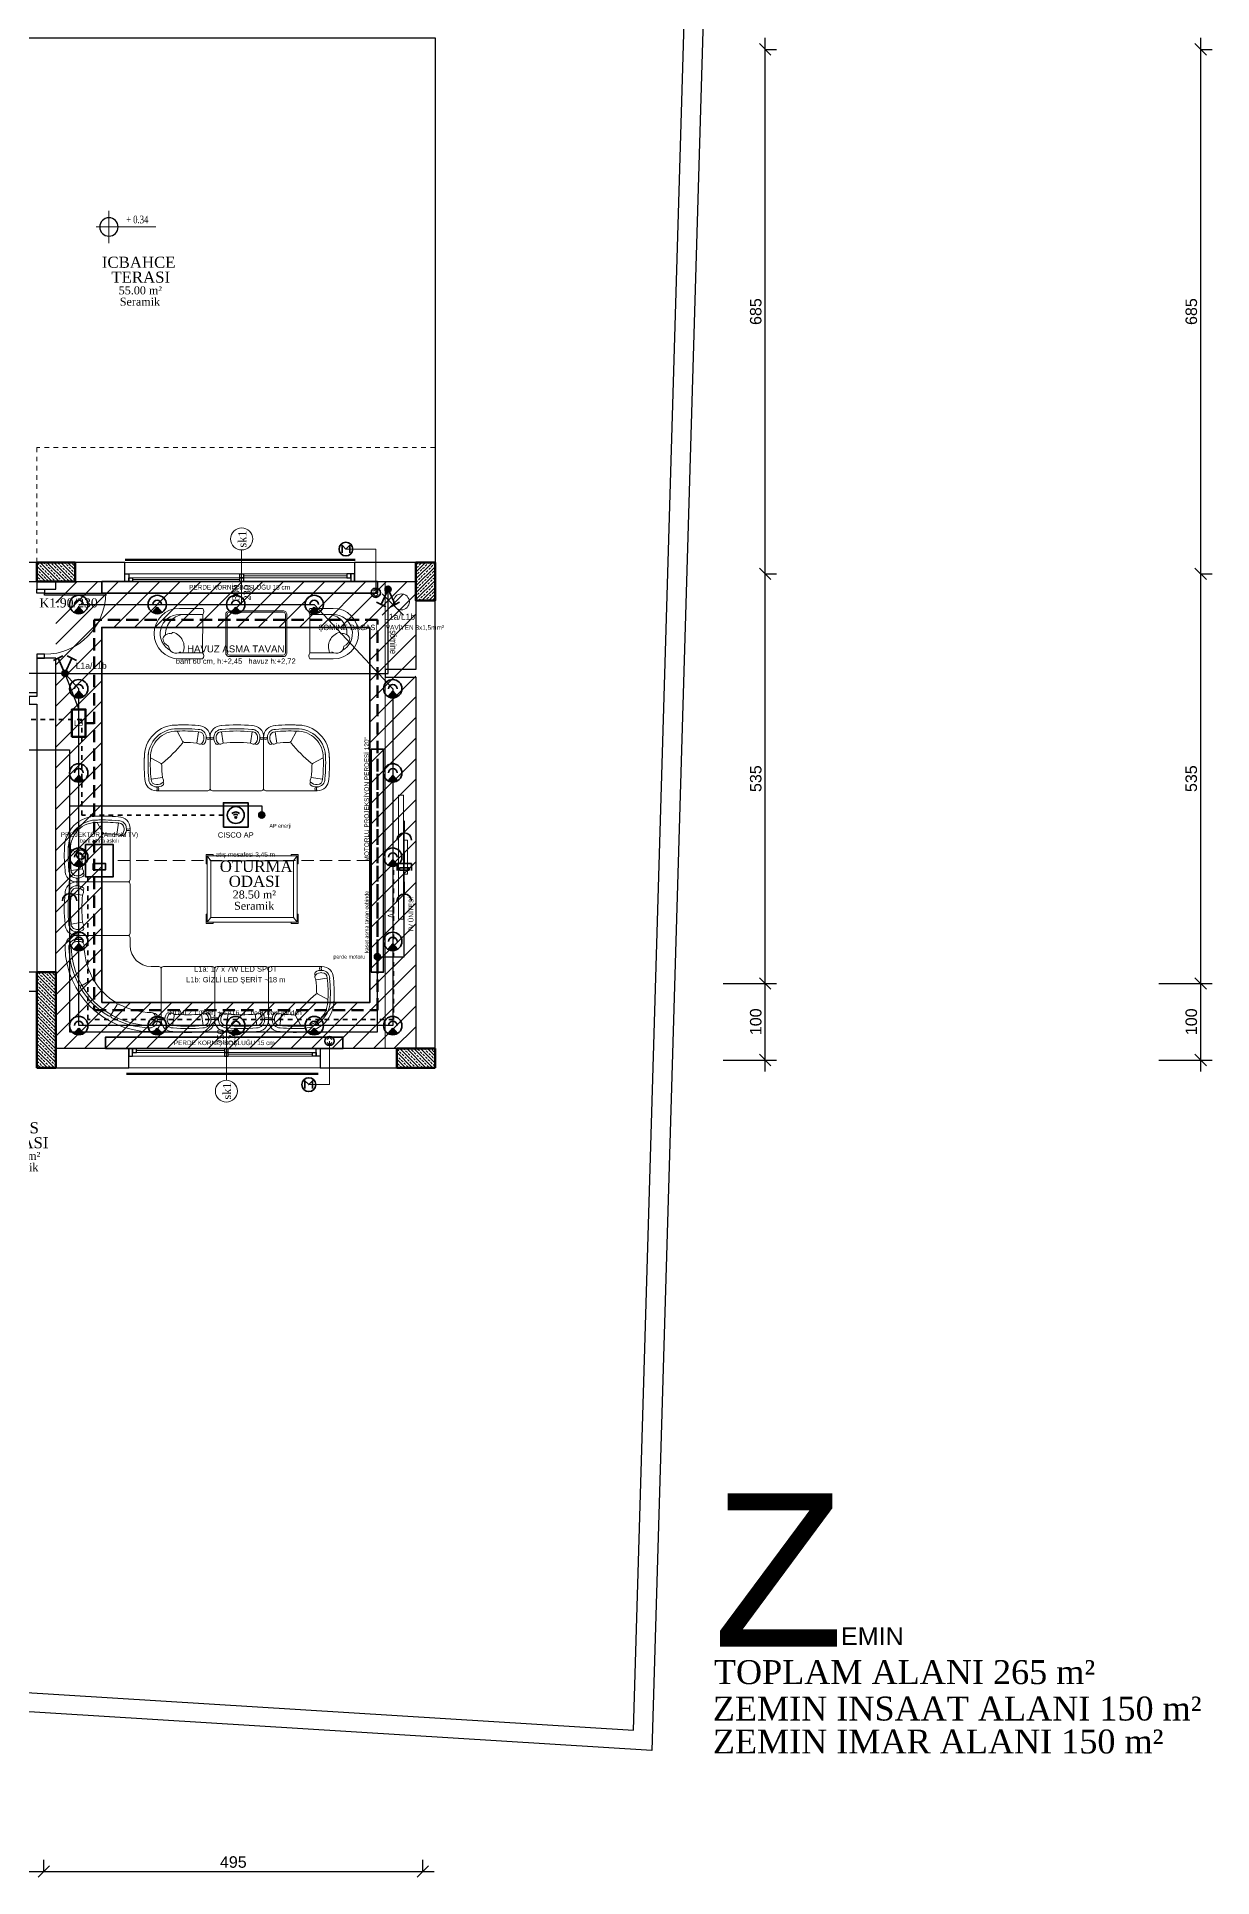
# Model space of a CAD drawing. Header units: centimetres. Extents: x 104975 to 122481, y -80380 to -76628.
# Drawn here: x 118716 to 120251, y -80372 to -77969 of the extents above; entities that cross this region are included whole.
import ezdxf
from ezdxf.enums import TextEntityAlignment as Align

# ---------------------------------------------------------------- set-up
doc = ezdxf.new("R2010")
doc.units = ezdxf.units.CM
for name, pattern in [('KAPI ACILIS', [12, 6, -6]), ('VK_DATA', [12, 6, -6]), ('VK_LED', [24, 16, -8])]:
    doc.linetypes.add(name, pattern=pattern)
for name, color, linetype, lineweight in [('000 DUVAR UPDATED', 30, 'Continuous', 35), ('00_DUVAR', 150, 'Continuous', 30), ('00_tefriş', 253, 'Continuous', 9), ('00_TEXT', 5, 'Continuous', 13), ('02 MERDIVEN IZDUSUM', 50, 'Continuous', 20), ('02 MERDIVEN KORKULUK', 30, 'Continuous', 25), ('02 MERDIVEN PLAN', 90, 'Continuous', 25), ('04 DIS OLCU', 40, 'Continuous', 9), ('04 KA TAG', 171, 'Continuous', 18), ('04 PEN TAG', 71, 'Continuous', 18), ('04 pencere cam', 4, 'Continuous', 18), ('04 PENCERE DENIZLIK', 190, 'Continuous', 18), ('04 pencere kasa', 3, 'Continuous', 25), ('04 pencere plan', 2, 'Continuous', 18), ('7-Yazı-Ölçü(0.18)', 7, 'Continuous', 18), ('COLUMN4', 3, 'Continuous', 50), ('OL', 30, 'Continuous', 15), ('tarama', 2, 'Continuous', 18), ('VK_ANAHTAR', 1, 'Continuous', 35), ('VK_ASMA_TAVAN', 6, 'Continuous', 35), ('VK_ASMA_TAVAN_TARAMA', 8, 'Continuous', 13), ('VK_AYDINLATMA_HATTI', 1, 'Continuous', 25), ('VK_DATA', 140, 'Continuous', 35), ('VK_KORNIS', 30, 'Continuous', 35), ('VK_LED', 5, 'Continuous', 50), ('VK_PANJUR', 40, 'Continuous', 35), ('VK_PANJUR_HATTI', 40, 'Continuous', 18), ('VK_PRIZ', 3, 'Continuous', 35), ('VK_PRIZ_HATTI', 3, 'Continuous', 25), ('VK_PROJEKSIYON', 4, 'Continuous', 35), ('VK_SPOT', 1, 'Continuous', 35), ('VK_YAZI', 7, 'Continuous', 18), ('YAZI', 7, 'Continuous', 20)]:
    doc.layers.add(name, color=color, linetype=linetype, lineweight=lineweight)
doc.layers.add('grid_yazi', color=7, linetype='Continuous')
doc.layers.add('PL', color=1, linetype='Continuous')
doc.styles.add('Arial_1', font='arial.ttf', dxfattribs={"height": 15})
doc.styles.add('doga', font='arial.ttf', dxfattribs={"height": 20})
doc.styles.add('grid_yazi', font='arial.ttf', dxfattribs={"width": 0.7})
doc.styles.get("Standard").update_dxf_attribs({"font": 'times.ttf'})
doc.styles.add('VK', font='arial.ttf')
doc.dimstyles.new('Ic Olcu 1-100', dxfattribs={"dimscale": 30.48, "dimtxt": 15, "dimasz": 0.492126, "dimexe": 0.492126, "dimexo": 0.0625, "dimgap": 0.15, "dimtad": 1, "dimdsep": 46, "dimtxsty": 'Arial_1', "dimblk1": 'OBLIQUE', "dimblk2": 'OBLIQUE', "dimsah": 1, "dimcen": 0.09, "dimdle": 0.492126, "dimazin": 3, "dimtfac": 1, "dimtix": 1, "dimtmove": 0, "dimatfit": 3, "dimfxlon": 1, "dimtvp": 1, "dimtolj": 1, "dimarcsym": 2})

# ---------------------------------------------------------------- blocks, each defined once
blk = doc.blocks.new('oda ismi-flat-1-flat-2-flat-1')
at = {"layer": 'YAZI'}
for tag, height, p in [('ODAISMI', 25.9, (32.8, 3.2)), ('METREKARE', 18.7, (32.6, -58.7)), ('ODAISMI', 25.9, (32.8, -31.5)), ('MALZEME', 18.7, (34.4, -85.1))]:
    blk.add_attdef(tag, text='', height=height, dxfattribs=at).set_placement(p, align=Align.CENTER)
blk = doc.blocks.new('sdvfsfd')
at = {"layer": '00_tefriş'}
for p, q in [((60669, -20830.4), (60659.9, -20830.4)), ((60659.9, -20830.4), (60659.9, -20842.5)), ((60661.2, -20832.1), (60666, -20838.4)), ((60661.2, -20832.1), (60661.2, -20918.6)), ((60778.6, -20832.1), (60661.2, -20832.1)), ((60666, -20838.4), (60773.8, -20838.4)), ((60666, -20912.3), (60666, -20838.4)), ((60669, -20832.1), (60669, -20830.4)), ((60770.8, -20830.4), (60770.8, -20832.1)), ((60779.9, -20830.4), (60770.8, -20830.4)), ((60773.8, -20838.4), (60778.6, -20832.1)), ((60773.8, -20838.4), (60773.8, -20912.3)), ((60778.6, -20918.6), (60778.6, -20832.1)), ((60779.9, -20842.5), (60779.9, -20830.4)), ((60659.9, -20842.5), (60661.2, -20842.5)), ((60778.6, -20842.5), (60779.9, -20842.5)), ((60659.9, -20908.3), (60659.9, -20920.4)), ((60661.2, -20908.3), (60659.9, -20908.3)), ((60779.9, -20908.3), (60778.6, -20908.3)), ((60779.9, -20920.4), (60779.9, -20908.3)), ((60659.9, -20920.4), (60669, -20920.4)), ((60666, -20912.3), (60661.2, -20918.6)), ((60661.2, -20918.6), (60778.6, -20918.6)), ((60773.8, -20912.3), (60666, -20912.3)), ((60669, -20920.4), (60669, -20918.6)), ((60770.8, -20918.6), (60770.8, -20920.4)), ((60770.8, -20920.4), (60779.9, -20920.4)), ((60778.6, -20918.6), (60773.8, -20912.3))]:
    blk.add_line(p, q, dxfattribs=at)
blk = doc.blocks.new('A$C707258B2')
at = {"color": 0, "linetype": 'Continuous'}
for p, q in [((0.404, 0.342), (1.074, 0.342)), ((0.404, 0.292), (0.454, 0.292)), ((0.404, 0.262), (0.454, 0.262)), ((1.104, 0.312), (1.104, 0.212)), ((0.6, -0.238), (0.47, -0.313)), ((1.479, -0.063), (1.379, -0.063)), ((1.509, -0.763), (1.509, -0.093)), ((0.929, -0.567), (0.854, -0.697)), ((1.429, -0.763), (1.429, -0.713)), ((1.459, -0.763), (1.459, -0.712))]:
    blk.add_line(p, q, dxfattribs=at)
for centre, radius, start, end in [((0.404, 0.192), 0.15, 90, 181.1754), ((0.404, 0.192), 0.1, 90, 181.1754), ((0.404, 0.192), 0.07, 90, 181.1754), ((0.378, 0.317), 0.0362, 316.3972, 43.6028), ((0.368, 0.317), 0.0662, 337.8298, 22.1702), ((0.455, 0.256), 0.0357, 345.4262, 90.5555), ((0.454, 0.212), 0.05, 360, 90), ((1.074, 0.312), 0.03, 360, 90), ((1.379, 0.212), 1.125, 181.1754, 268.8246), ((1.379, 0.212), 1.075, 181.1754, 208.6357), ((1.379, 0.212), 1.045, 181.1754, 268.8246), ((1.379, 0.212), 0.875, 180, 208.4082), ((1.379, 0.212), 0.275, 180, 270), ((0.587, -0.216), 0.025, 300, 28.4082), ((0.612, -0.259), 0.025, 31.5918, 120), ((1.479, -0.093), 0.03, 360, 90), ((0.457, -0.291), 0.025, 208.6357, 300), ((0.482, -0.334), 0.025, 120, 211.3643), ((1.379, 0.212), 1.075, 211.3643, 238.6357), ((1.379, 0.212), 0.875, 211.5918, 238.4082), ((0.832, -0.685), 0.025, 238.6357, 330), ((0.876, -0.71), 0.025, 150, 241.3643), ((0.907, -0.555), 0.025, 330, 58.4082), ((0.951, -0.58), 0.025, 61.5918, 150), ((1.379, 0.212), 0.875, 241.5918, 270), ((1.379, -0.713), 0.05, 360, 90), ((1.425, -0.709), 0.0336, 354.6301, 109.3883), ((1.379, 0.212), 1.075, 241.3643, 268.8246), ((1.359, -0.763), 0.15, 268.8246, 360), ((1.359, -0.763), 0.1, 268.8246, 360), ((1.359, -0.763), 0.07, 268.8246, 360), ((1.484, -0.799), 0.0662, 67.8298, 112.1702), ((1.484, -0.789), 0.0362, 46.3972, 133.6028)]:
    blk.add_arc(centre, radius, start, end, dxfattribs=at)
blk = doc.blocks.new('part02')
at = {"color": 0, "linetype": 'Continuous'}
for p, q in [((0, -670), (0, 0)), ((30, 30), (700, 30)), ((621, -143), (609, -109)), ((621, -143), (770, -120)), ((640, -326), (778, -399)), ((173, -591), (139, -579)), ((173, -591), (150, -740)), ((356, -610), (429, -748))]:
    blk.add_line(p, q, dxfattribs=at)
for centre, radius, start, end in [((30, 0), 30, 90, 180), ((726, 5), 56.2, 153.6122, 206.6666), ((726, 5), 36.2, 136.3972, 223.6028), ((700, -120), 150, 0, 90), ((630, -63), 25, 123.9103, 207.0392), ((655, -50), 53.2, 207.0392, 218.9983), ((632, -100), 25, 137.9934, 200), ((690, -152), 103, 84.3868, 137.9934), ((689, -151), 132, 85.4378, 123.9887), ((-1148, -320), 1778, 0.3836, 5.7165), ((700, -121), 101, 357.5006, 89.858), ((700, -120), 70, 0, 90), ((-1228, -320), 2008, 357.7349, 5.7032), ((-1148, -320), 1958, 355.8657, 5.7165), ((-1148, -320), 2008, 355.818, 5.7165), ((2220, -2190), 2454, 130.6961, 139.3039), ((439, -409), 419, 268.2181, 1.7819), ((439, -409), 369, 268.2181, 1.7819), ((439, -409), 339, 268.2181, 1.7819), ((632, -344), 20, 62, 130.6961), ((650, -308), 20, 180.3836, 242), ((25, -696), 56.2, 63.3334, 116.3878), ((25, -696), 36.2, 46.3972, 133.6028), ((150, -670), 150, 180, 271.1754), ((182, -660), 133, 146.0897, 185.6132), ((150, -670), 100, 180, 271.1754), ((93, -600), 25, 62.9608, 146.0897), ((182, -660), 103, 132.0066, 185.6132), ((150, -670), 70, 180, 270), ((80, -625), 53.2, 51.0017, 62.9608), ((130, -602), 25, 70, 132.0066), ((350, 1178), 1778, 264.2835, 269.6164), ((338, -620), 20, 28, 89.6164), ((374, -602), 20, 139.3039, 208), ((350, 1258), 2008, 264.2968, 272.2651), ((350, 1178), 2008, 264.2835, 274.182), ((350, 1178), 1958, 264.2835, 274.1343)]:
    blk.add_arc(centre, radius, start, end, dxfattribs=at)
blk = doc.blocks.new('part 01')
at = {"color": 0, "linetype": 'Continuous'}
for p, q in [((-591, 527), (-740, 550)), ((-670, 700), (0, 700)), ((-591, 527), (-579, 561)), ((30, 30), (30, 670)), ((-591, 173), (-740, 150)), ((-670, 0), (0, 0)), ((-591, 173), (-579, 139))]:
    blk.add_line(p, q, dxfattribs=at)
for centre, radius, start, end in [((1178, 350), 2008, 174.2835, 185.7165), ((-670, 550), 150, 90, 181.1754), ((1178, 350), 1958, 174.2835, 185.7165), ((-670, 550), 100, 90, 181.1754), ((1178, 350), 1928, 174.2835, 185.7165), ((-670, 550), 70, 90, 181.1754), ((-660, 518), 133, 56.0897, 95.6132), ((-696, 675), 36.2, 316.3972, 43.6028), ((-660, 518), 103, 42.0066, 95.6132), ((-706, 675), 66.2, 337.8298, 22.1702), ((1178, 350), 1778, 174.2835, 185.7165), ((-600, 607), 25, 332.9608, 56.0897), ((-625, 620), 53.2, 321.0017, 332.9608), ((-602, 570), 25, 340, 42.0066), ((0, 670), 30, 0, 90), ((-670, 150), 150, 178.8246, 270), ((-670, 150), 100, 178.8246, 270), ((-670, 150), 70, 178.8246, 270), ((-660, 182), 133, 264.3868, 303.9103), ((-660, 182), 103, 264.3868, 317.9934), ((-696, 25), 36.2, 316.3972, 43.6028), ((-706, 25), 66.2, 337.8298, 22.1702), ((-600, 93), 25, 303.9103, 27.0392), ((-602, 130), 25, 317.9934, 20), ((-625, 80), 53.2, 27.0392, 38.9983), ((0, 30), 30, 270, 0)]:
    blk.add_arc(centre, radius, start, end, dxfattribs=at)
blk = doc.blocks.new('A$C1352')
at = {"color": 0}
for points in [[(0.003, 0.053), (0.003, 0.553, -0.414214), (0.053, 0.603), (0.753, 0.603, -0.414214), (0.803, 0.553), (0.803, 0.053, -0.414214), (0.753, 0.003), (0.053, 0.003, -0.414214)], [(0.023, 0.053), (0.023, 0.553, -0.414214), (0.053, 0.583), (0.753, 0.583, -0.414214), (0.783, 0.553), (0.783, 0.053, -0.414214), (0.753, 0.023), (0.053, 0.023, -0.414214)]]:
    blk.add_lwpolyline(points, format="xyb", close=True, dxfattribs=at)
blk = doc.blocks.new('GVSEDSFDV')
at = {"layer": '00_tefriş'}
for p, q in [((77879.4, -79205.2), (77909.9, -79205.3)), ((78080.5, -79205.2), (78050, -79205.3))]:
    blk.add_line(p, q, dxfattribs=at)
for points in [[(77909.9, -79205.3, -0.369229), (77909.9, -79213.3), (77879.4, -79213.2, -1), (77879.5, -79147.2), (77910, -79147.3, -0.369229), (77910, -79155.3)], [(78050, -79205.3, 0.369229), (78050, -79213.3), (78080.5, -79213.2, 1), (78080.4, -79147.2), (78049.9, -79147.3, 0.369229), (78049.9, -79155.3)]]:
    blk.add_lwpolyline(points, format="xyb", close=True, dxfattribs=at)
for points in [[(77867.9, -79202.4, -0.785087), (77879.5, -79155.2), (77910, -79155.3)], [(78092, -79202.4, 0.785087), (78080.4, -79155.2), (78049.9, -79155.3)]]:
    blk.add_lwpolyline(points, format="xyb", dxfattribs=at)
for centre, radius, start, end in [((77886.5, -79180.3), 25, 89.9461, 183.658), ((78073.4, -79180.3), 25, 356.342, 90.0539), ((77867.4, -79190.3), 10.3, 76.6403, 159.4695), ((77869.1, -79185.7), 11.3, 184.9999, 251.3534), ((77875.5, -79195.9), 10, 182.9922, 304.1401), ((77870.9, -79179.8), 1.2, 60.6238, 203.7423), ((77866.3, -79197.4), 19.4, 337.0143, 74.2857), ((78093.6, -79197.4), 19.4, 105.7143, 202.9857), ((78084.4, -79195.9), 10, 235.8599, 357.0078), ((78089, -79179.8), 1.2, 336.2577, 119.3762), ((78092.5, -79190.3), 10.3, 20.5305, 103.3597), ((78090.8, -79185.7), 11.3, 288.6466, 355.0001), ((77879.4, -79180.2), 25, 268.8536, 269.9461), ((78080.5, -79180.2), 25, 270.0539, 271.1464)]:
    blk.add_arc(centre, radius, start, end, dxfattribs=at)
at = {"layer": '00_tefriş', "xscale": 100, "yscale": 100, "zscale": 100}
blk.add_blockref('A$C1352', (77939.7, -79210.6), dxfattribs=at)
blk = doc.blocks.new('_Oblique')
at = {"color": 0, "linetype": 'ByBlock', "lineweight": -2}
blk.add_line((-0.5, -0.5), (0.5, 0.5), dxfattribs=at)
blk = doc.blocks.new('*D28')
at = {"layer": '04 DIS OLCU', "color": 0, "lineweight": -2}
for p, q in [((118440.3, -80364.7), (118440.3, -80349.7)), ((118725.3, -80364.7), (118725.3, -80349.7)), ((118425.3, -80364.7), (118740.3, -80364.7))]:
    blk.add_line(p, q, dxfattribs=at)
at = {"layer": 'Defpoints', "color": 0}
for p in [(118440.3, -80364.7), (118725.3, -80364.7), (118725.3, -80364.7)]:
    blk.add_point(p, dxfattribs=at)
at = {"layer": '04 DIS OLCU', "color": 0, "lineweight": -2, "xscale": 14.9999992057106, "yscale": 14.9999992057106, "zscale": 14.9999992057106, "rotation": 180}
blk.add_blockref('_Oblique', (118440.3, -80364.7), dxfattribs=at)
at = {"layer": '04 DIS OLCU', "color": 0, "lineweight": -2, "xscale": 14.9999992057106, "yscale": 14.9999992057106, "zscale": 14.9999992057106}
blk.add_blockref('_Oblique', (118725.3, -80364.7), dxfattribs=at)
at = {"layer": '04 DIS OLCU', "color": 0, "insert": (118582.8, -80352.5), "char_height": 15, "attachment_point": 5, "style": 'Arial_1'}
blk.add_mtext('\\A1;285', dxfattribs=at)
blk = doc.blocks.new('*D29')
at = {"layer": '04 DIS OLCU', "color": 0, "lineweight": -2}
for p, q in [((118725.3, -80364.7), (118725.3, -80349.7)), ((119220.3, -80364.7), (119220.3, -80349.7)), ((118710.3, -80364.7), (119235.3, -80364.7))]:
    blk.add_line(p, q, dxfattribs=at)
at = {"layer": 'Defpoints', "color": 0}
for p in [(118725.3, -80364.7), (119220.3, -80364.7), (119220.3, -80364.7)]:
    blk.add_point(p, dxfattribs=at)
at = {"layer": '04 DIS OLCU', "color": 0, "lineweight": -2, "xscale": 14.9999992057106, "yscale": 14.9999992057106, "zscale": 14.9999992057106, "rotation": 180}
blk.add_blockref('_Oblique', (118725.3, -80364.7), dxfattribs=at)
at = {"layer": '04 DIS OLCU', "color": 0, "lineweight": -2, "xscale": 14.9999992057106, "yscale": 14.9999992057106, "zscale": 14.9999992057106}
blk.add_blockref('_Oblique', (119220.3, -80364.7), dxfattribs=at)
at = {"layer": '04 DIS OLCU', "color": 0, "insert": (118972.8, -80352.5), "char_height": 15, "attachment_point": 5, "style": 'Arial_1'}
blk.add_mtext('\\A1;495', dxfattribs=at)
blk = doc.blocks.new('*D42')
at = {"layer": '04 DIS OLCU', "color": 0, "lineweight": -2}
for p, q in [((119667.3, -79320), (119667.3, -79190)), ((119612.4, -79205), (119682.3, -79205)), ((119612.4, -79305), (119682.3, -79305))]:
    blk.add_line(p, q, dxfattribs=at)
at = {"layer": 'Defpoints', "color": 0}
for p in [(119610.5, -79205), (119667.3, -79205), (119610.5, -79305)]:
    blk.add_point(p, dxfattribs=at)
at = {"layer": '04 DIS OLCU', "color": 0, "lineweight": -2, "xscale": 14.9999992057106, "yscale": 14.9999992057106, "zscale": 14.9999992057106}
for p, rotation in [((119667.3, -79205), 90), ((119667.3, -79305), 270)]:
    blk.add_blockref('_Oblique', p, dxfattribs=dict(at, rotation=rotation))
at = {"layer": '04 DIS OLCU', "color": 0, "insert": (119655.1, -79255), "char_height": 15, "attachment_point": 5, "rotation": 90, "style": 'Arial_1'}
blk.add_mtext('\\A1;100', dxfattribs=at)
blk = doc.blocks.new('*D43')
at = {"layer": '04 DIS OLCU', "color": 0, "lineweight": -2}
for p, q in [((119667.3, -79220), (119667.3, -78655)), ((119667.3, -78670), (119682.3, -78670)), ((119612.4, -79205), (119682.3, -79205))]:
    blk.add_line(p, q, dxfattribs=at)
at = {"layer": 'Defpoints', "color": 0}
for p in [(119667.3, -78670), (119667.3, -78670), (119610.5, -79205)]:
    blk.add_point(p, dxfattribs=at)
at = {"layer": '04 DIS OLCU', "color": 0, "lineweight": -2, "xscale": 14.9999992057106, "yscale": 14.9999992057106, "zscale": 14.9999992057106}
for p, rotation in [((119667.3, -78670), 90), ((119667.3, -79205), 270)]:
    blk.add_blockref('_Oblique', p, dxfattribs=dict(at, rotation=rotation))
at = {"layer": '04 DIS OLCU', "color": 0, "insert": (119655.1, -78937.5), "char_height": 15, "attachment_point": 5, "rotation": 90, "style": 'Arial_1'}
blk.add_mtext('\\A1;535', dxfattribs=at)
blk = doc.blocks.new('*D44')
at = {"layer": '04 DIS OLCU', "color": 0, "lineweight": -2}
for p, q in [((119667.3, -78685), (119667.3, -77970)), ((119667.3, -77985), (119682.3, -77985)), ((119667.3, -78670), (119682.3, -78670))]:
    blk.add_line(p, q, dxfattribs=at)
at = {"layer": 'Defpoints', "color": 0}
for p in [(119667.3, -77985), (119667.3, -77985), (119667.3, -78670)]:
    blk.add_point(p, dxfattribs=at)
at = {"layer": '04 DIS OLCU', "color": 0, "lineweight": -2, "xscale": 14.9999992057106, "yscale": 14.9999992057106, "zscale": 14.9999992057106}
for p, rotation in [((119667.3, -77985), 90), ((119667.3, -78670), 270)]:
    blk.add_blockref('_Oblique', p, dxfattribs=dict(at, rotation=rotation))
at = {"layer": '04 DIS OLCU', "color": 0, "insert": (119655.1, -78327.5), "char_height": 15, "attachment_point": 5, "rotation": 90, "style": 'Arial_1'}
blk.add_mtext('\\A1;685', dxfattribs=at)
blk = doc.blocks.new('*D45')
at = {"layer": '04 DIS OLCU', "color": 0, "lineweight": -2}
for p, q in [((120236.1, -79320), (120236.1, -79190)), ((120181.2, -79205), (120251.1, -79205)), ((120181.2, -79305), (120251.1, -79305))]:
    blk.add_line(p, q, dxfattribs=at)
at = {"layer": 'Defpoints', "color": 0}
for p in [(120179.3, -79205), (120236.1, -79205), (120179.3, -79305)]:
    blk.add_point(p, dxfattribs=at)
at = {"layer": '04 DIS OLCU', "color": 0, "lineweight": -2, "xscale": 14.9999992057106, "yscale": 14.9999992057106, "zscale": 14.9999992057106}
for p, rotation in [((120236.1, -79205), 90), ((120236.1, -79305), 270)]:
    blk.add_blockref('_Oblique', p, dxfattribs=dict(at, rotation=rotation))
at = {"layer": '04 DIS OLCU', "color": 0, "insert": (120223.9, -79255), "char_height": 15, "attachment_point": 5, "rotation": 90, "style": 'Arial_1'}
blk.add_mtext('\\A1;100', dxfattribs=at)
blk = doc.blocks.new('*D46')
at = {"layer": '04 DIS OLCU', "color": 0, "lineweight": -2}
for p, q in [((120236.1, -79220), (120236.1, -78655)), ((120236.1, -78670), (120251.1, -78670)), ((120181.2, -79205), (120251.1, -79205))]:
    blk.add_line(p, q, dxfattribs=at)
at = {"layer": 'Defpoints', "color": 0}
for p in [(120236.1, -78670), (120236.1, -78670), (120179.3, -79205)]:
    blk.add_point(p, dxfattribs=at)
at = {"layer": '04 DIS OLCU', "color": 0, "lineweight": -2, "xscale": 14.9999992057106, "yscale": 14.9999992057106, "zscale": 14.9999992057106}
for p, rotation in [((120236.1, -78670), 90), ((120236.1, -79205), 270)]:
    blk.add_blockref('_Oblique', p, dxfattribs=dict(at, rotation=rotation))
at = {"layer": '04 DIS OLCU', "color": 0, "insert": (120223.8, -78937.5), "char_height": 15, "attachment_point": 5, "rotation": 90, "style": 'Arial_1'}
blk.add_mtext('\\A1;535', dxfattribs=at)
blk = doc.blocks.new('*D47')
at = {"layer": '04 DIS OLCU', "color": 0, "lineweight": -2}
for p, q in [((120236.1, -78685), (120236.1, -77970)), ((120236.1, -77985), (120251.1, -77985)), ((120236.1, -78670), (120251.1, -78670))]:
    blk.add_line(p, q, dxfattribs=at)
at = {"layer": 'Defpoints', "color": 0}
for p in [(120236.1, -77985), (120236.1, -77985), (120236.1, -78670)]:
    blk.add_point(p, dxfattribs=at)
at = {"layer": '04 DIS OLCU', "color": 0, "lineweight": -2, "xscale": 14.9999992057106, "yscale": 14.9999992057106, "zscale": 14.9999992057106}
for p, rotation in [((120236.1, -77985), 90), ((120236.1, -78670), 270)]:
    blk.add_blockref('_Oblique', p, dxfattribs=dict(at, rotation=rotation))
at = {"layer": '04 DIS OLCU', "color": 0, "insert": (120223.9, -78327.5), "char_height": 15, "attachment_point": 5, "rotation": 90, "style": 'Arial_1'}
blk.add_mtext('\\A1;685', dxfattribs=at)
blk = doc.blocks.new('VK_spot')
at = {"ltscale": 30}
blk.add_hatch(color=256, dxfattribs=at).paths.add_polyline_path([(0, -3.3), (-6.1, -10.3, 0.275294), (6.1, -10.3)])
for q in [(-6.1, -10.3), (6.1, -10.3)]:
    blk.add_line((0, -3.3), q, dxfattribs=at)
blk.add_circle((0, 0), 12, dxfattribs=at)
blk.add_arc((0, 0), 5.6, 0, 180, dxfattribs=at)
blk = doc.blocks.new('VK_ap')
blk.add_lwpolyline([(-16, -16), (16, -16), (16, 16), (-16, 16)], close=True)
for centre, radius in [((0, 0), 11), ((0, -3), 1.2)]:
    blk.add_circle(centre, radius)
for radius in [7, 4]:
    blk.add_arc((0, -3), radius, 45, 135)
blk = doc.blocks.new('VK_device')
blk.add_hatch(color=256).paths.add_polyline_path([(4, 0, 1), (-4, 0, 1)])
blk.add_circle((0, 0), 4)
blk = doc.blocks.new('VK_projector')
for points in [[(-18, -21), (18, -21), (18, 21), (-18, 21)], [(-8, -12), (8, -12), (8, -4), (-8, -4)]]:
    blk.add_lwpolyline(points, close=True)
blk.add_circle((-24, 8), 6)
blk = doc.blocks.new('VK_socket')
blk.add_line((0, -3.15), (0, 12.6))
blk.add_arc((0, -12.6), 9.45, 0, 180)
blk = doc.blocks.new('VK_tv')
for p, q in [((0, -3.1), (0, 12.6)), ((-9.4, -3.1), (9.5, -3.1)), ((-9.4, -3.1), (-9.4, -12.6)), ((-6.3, -8.8), (6.3, -8.8)), ((-6.3, -11.9), (-6.3, -8.8)), ((6.3, -11.9), (-6.3, -11.9)), ((6.3, -8.8), (6.3, -11.9)), ((9.5, -3.1), (9.5, -12.6))]:
    blk.add_line(p, q)
blk = doc.blocks.new('VK_dvav')
h = blk.add_hatch(color=7)
edge = h.paths.add_edge_path()
edge.add_arc((0, 0), 4, 0, 360)
for p, q in [((-9, 20), (-15, 17)), ((-9, 20), (-3, 23)), ((0, 0), (-9, 20)), ((0, 0), (9, 20)), ((9, 20), (3, 23)), ((9, 20), (15, 17))]:
    blk.add_line(p, q)
blk.add_circle((0, 0), 4)
blk = doc.blocks.new('VK_motor')
blk.add_lwpolyline([(-5, -5), (-5, 5), (0, 0), (5, 5), (5, -5)])
blk.add_circle((0, 0), 9)
blk = doc.blocks.new('VK_updown')
for points in [[(-3, 2), (0, 5), (3, 2)], [(-3, -2), (0, -5), (3, -2)]]:
    blk.add_lwpolyline(points)
blk.add_circle((0, 0), 6)

msp = doc.modelspace()

# ---------------------------------------------------------------- hatches: boundary and pattern name
at = {"layer": 'tarama'}
h = msp.add_hatch(dxfattribs=at)
h.set_pattern_fill('ANSI33', color=256, angle=270)
h.set_pattern_definition([(315, (52881.2175, 852.147), (4.49012806, 4.49012806), []), (315, (52881.2175, 847.657), (4.49012806, 4.49012806), [3.175, -1.5875])])
h.paths.add_polyline_path([(118766.217, -78680.015), (118766.217, -78655.015), (118716.217, -78655.015), (118716.217, -78680.015)])
h = msp.add_hatch(dxfattribs=at)
h.set_pattern_fill('ANSI33', color=256, angle=180)
h.set_pattern_definition([(225, (198988.318, -13528.4026), (4.49012806, -4.49012806), []), (225, (198983.828, -13528.4026), (4.49012806, -4.49012806), [3.175, -1.5875])])
h.paths.add_polyline_path([(119211.202, -78655.135), (119236.202, -78655.135), (119236.202, -78705.135), (119211.202, -78705.135)])
h = msp.add_hatch(dxfattribs=at)
h.set_pattern_fill('ANSI33', color=256, angle=270)
h.set_pattern_definition([(315, (53392.114, -102.7074), (4.49012806, 4.49012806), []), (315, (53392.114, -107.1975), (4.49012806, 4.49012806), [3.175, -1.5875])])
h.paths.add_polyline_path([(118717.095, -79314.899), (118742.095, -79314.899), (118742.114, -79189.87), (118717.114, -79189.87)])
h = msp.add_hatch(dxfattribs=at)
h.set_pattern_fill('ANSI33', color=256, angle=270)
h.set_pattern_definition([(315, (53351.2175, 217.147), (4.49012806, 4.49012806), []), (315, (53351.2175, 212.657), (4.49012806, 4.49012806), [3.175, -1.5875])])
h.paths.add_polyline_path([(119236.217, -79315.015), (119236.217, -79290.015), (119186.217, -79290.015), (119186.217, -79315.015)])
at = {"layer": 'VK_ASMA_TAVAN_TARAMA'}
h = msp.add_hatch(dxfattribs=at)
h.set_pattern_fill('ANSI31', scale=6)
h.paths.add_polyline_path([(118741, -79290), (119211, -79290), (119211, -78680), (118741, -78680)])
h.paths.add_polyline_path([(118801, -79230), (119151, -79230), (119151, -78740), (118801, -78740)])

# ---------------------------------------------------------------- linework, layer by layer
at = {"layer": '00_DUVAR'}
msp.add_lwpolyline([(117265.356, -80066.456), (117314.634, -76705.487), (119605.287, -77314.36), (119519.449, -80206.819), (118481.217, -80142.168), (118481.217, -80043.011), (118506.217, -80043.011), (118506.217, -80118.676), (119495.226, -80180.263), (119579.71, -77333.43), (117339.162, -76737.874), (117290.336, -80068.011)], dxfattribs=at)
for points in [[(118716.217, -78690), (118741.217, -78690), (118741.217, -78680), (118831.217, -78680), (118831.217, -78655), (118696.217, -78655), (118696.217, -78680), (118716.217, -78680)], [(119086.217, -79315), (119236.217, -79315), (119236.217, -78655), (119131.217, -78655), (119131.217, -78680), (119211.217, -78680), (119211.217, -78795), (119171.217, -78795), (119171.217, -78805), (119211.217, -78805), (119211.217, -79290), (119086.217, -79290)], [(118716.217, -79215), (118716.217, -79315), (118836.217, -79315), (118836.217, -79290), (118741.217, -79290), (118741.217, -78780), (118716.217, -78780), (118716.217, -78830), (118706.217, -78830), (118706.217, -78840), (118716.217, -78840), (118716.217, -79190), (118691.217, -79190), (118691.217, -79215)]]:
    msp.add_lwpolyline(points, close=True, dxfattribs=at)
at = {"layer": '00_tefriş'}
for p, q in [((119188.644, -78958.988), (119188.644, -79120.988)), ((119194.944, -78958.988), (119188.644, -78958.988)), ((119194.944, -79062.02), (119194.944, -78958.988)), ((119194.944, -79017.957), (119194.944, -79062.02)), ((119194.944, -79017.957), (119194.944, -79062.02)), ((119200.414, -79017.957), (119194.944, -79017.957)), ((119200.414, -79062.02), (119200.414, -79017.957)), ((119194.944, -79062.02), (119200.414, -79062.02)), ((119194.944, -79120.988), (119194.944, -79062.02)), ((119188.644, -79120.988), (119194.944, -79120.988))]:
    msp.add_line(p, q, dxfattribs=at)
msp.add_lwpolyline([(119171.217, -79290), (119171.217, -78680.015), (119211.202, -78680.015)], dxfattribs=at)
msp.add_circle((119192.289, -78706.583), 10.424, dxfattribs=at)
at = {"layer": '02 MERDIVEN IZDUSUM', "linetype": 'KAPI ACILIS'}
msp.add_lwpolyline([(119236.217, -78655), (119236.217, -78505), (118716.217, -78505), (118716.217, -78655)], dxfattribs=at)
at = {"layer": '02 MERDIVEN KORKULUK'}
msp.add_lwpolyline([(118456.217, -77970), (119236.217, -77970), (119236.217, -78655)], dxfattribs=at)
at = {"layer": '02 MERDIVEN PLAN'}
msp.add_lwpolyline([(118596.217, -78825.015), (118716.217, -78825.015)], dxfattribs=at)
at = {"layer": '04 PEN TAG'}
for p, q in [((118983.717, -78638.784), (118983.717, -78710.03)), ((118963.717, -79331.247), (118963.717, -79260))]:
    msp.add_line(p, q, dxfattribs=at)
for centre in [(118983.717, -78624.407), (118963.717, -79345.624)]:
    msp.add_circle(centre, 14.377, dxfattribs=at)
at = {"layer": '04 pencere cam'}
for p, q in [((118841.217, -78677.515), (118981.217, -78677.515)), ((118986.217, -78672.515), (119121.217, -78672.515)), ((118846.217, -79292.515), (118961.217, -79292.515)), ((118966.217, -79297.515), (119076.217, -79297.515))]:
    msp.add_line(p, q, dxfattribs=at)
at = {"layer": '04 PENCERE DENIZLIK'}
for p, q in [((119131.217, -78655.031), (118831.217, -78655.031)), ((119086.217, -79315), (118836.217, -79315))]:
    msp.add_line(p, q, dxfattribs=at)
at = {"layer": '04 pencere kasa'}
for points in [[(118836.217, -78670.015), (118836.217, -78680.015), (118831.217, -78680.015), (118831.217, -78670.015)], [(118986.217, -78670.015), (118986.217, -78675.015), (118981.217, -78675.015), (118981.217, -78670.015)], [(119121.217, -78670.015), (119121.217, -78675.015), (119126.217, -78675.015), (119126.217, -78670.015)], [(119126.217, -78670.015), (119126.217, -78680.015), (119131.217, -78680.015), (119131.217, -78670.015)], [(118726.217, -78695), (118716.217, -78695), (118716.217, -78690), (118726.217, -78690)], [(118841.217, -78675.015), (118841.217, -78680.015), (118836.217, -78680.015), (118836.217, -78675.015)], [(118841.217, -78675.015), (118841.217, -78680.015), (118836.217, -78680.015), (118836.217, -78675.015)], [(118986.217, -78675.015), (118986.217, -78680.015), (118981.217, -78680.015), (118981.217, -78675.015)], [(118806.217, -78698), (118726.217, -78698), (118726.217, -78695), (118806.217, -78695)], [(118726.217, -78775), (118716.217, -78775), (118716.217, -78780), (118726.217, -78780)], [(118841.217, -79300.015), (118841.217, -79290.015), (118836.217, -79290.015), (118836.217, -79300.015)], [(118846.217, -79295.015), (118846.217, -79290.015), (118841.217, -79290.015), (118841.217, -79295.015)], [(118846.217, -79295.015), (118846.217, -79290.015), (118841.217, -79290.015), (118841.217, -79295.015)], [(118966.217, -79295.015), (118966.217, -79290.015), (118961.217, -79290.015), (118961.217, -79295.015)], [(118966.217, -79300.015), (118966.217, -79295.015), (118961.217, -79295.015), (118961.217, -79300.015)], [(119076.217, -79300.015), (119076.217, -79295.015), (119081.217, -79295.015), (119081.217, -79300.015)], [(119081.217, -79300.015), (119081.217, -79290.015), (119086.217, -79290.015), (119086.217, -79300.015)]]:
    msp.add_lwpolyline(points, close=True, dxfattribs=at)
at = {"layer": '04 pencere plan'}
for p, q in [((118831.217, -78670.015), (119131.217, -78670.015)), ((118831.217, -78680.015), (119131.217, -78680.015)), ((118841.217, -78675.015), (119121.217, -78675.015)), ((118836.217, -79290.015), (119086.217, -79290.015)), ((118846.217, -79295.015), (119076.217, -79295.015)), ((118836.217, -79300.015), (119086.217, -79300.015))]:
    msp.add_line(p, q, dxfattribs=at)
msp.add_arc((118726.217, -78695), 80, 270, 0, dxfattribs=at)
at = {"layer": 'COLUMN4', "color": 6}
for points in [[(118766.217, -78680), (118766.217, -78655), (118716.217, -78655), (118716.217, -78680)], [(119211.217, -78655), (119236.217, -78655), (119236.217, -78705), (119211.217, -78705)], [(118716.217, -79315), (118741.217, -79315), (118741.217, -79190), (118716.217, -79190)], [(119236.217, -79315), (119236.217, -79290), (119186.217, -79290), (119186.217, -79315)]]:
    msp.add_lwpolyline(points, close=True, dxfattribs=at)
at = {"layer": 'OL', "linetype": 'Continuous'}
msp.add_line((118793.545, -78216.98), (118871.432, -78216.98), dxfattribs=at)
msp.add_lwpolyline([(118810.345, -78195.867), (118810.345, -78238.103)], dxfattribs=at)
msp.add_circle((118810.345, -78216.98), 12, dxfattribs=at)
at = {"layer": 'PL'}
for start, end in [(0, 180), (180, 0)]:
    msp.add_arc((118810.345, -78216.98), 12, start, end, dxfattribs=at)
at = {"layer": 'VK_ASMA_TAVAN'}
msp.add_lwpolyline([(118801, -79230), (119151, -79230), (119151, -78740), (118801, -78740)], close=True, dxfattribs=at)
at = {"layer": 'VK_AYDINLATMA_HATTI'}
for q in [(118690, -78800), (118771, -78820), (118771, -78847)]:
    msp.add_line((118753, -78800), q, dxfattribs=at)
for points in [[(118753, -78800), (119175, -78800), (119175, -78690)], [(118771, -78710), (118873.5, -78710), (118976, -78710), (119078.5, -78710), (119181, -78820), (119181, -78930), (119181, -79040), (119181, -79150), (119181, -79260), (119078.5, -79260), (118976, -79260), (118873.5, -79260), (118771, -79260), (118771, -79150), (118771, -79040), (118771, -78930), (118771, -78820)]]:
    msp.add_lwpolyline(points, dxfattribs=at)
at = {"layer": 'VK_DATA', "linetype": 'VK_DATA'}
for points in [[(118960, -78985), (118775, -78985), (118775, -78860), (118690, -78860)], [(119182, -79045), (119182, -79252), (118783, -79252), (118783, -79065.5)]]:
    msp.add_lwpolyline(points, dxfattribs=at)
at = {"layer": 'VK_KORNIS'}
for points in [[(118801, -78680), (119161, -78680), (119161, -78695), (118801, -78695)], [(118806, -79290), (119116, -79290), (119116, -79275), (118806, -79275)]]:
    msp.add_lwpolyline(points, close=True, dxfattribs=at)
at = {"layer": 'VK_LED'}
msp.add_line((118780, -78865), (118791, -78865), dxfattribs=at)
at = {"layer": 'VK_LED', "linetype": 'VK_LED'}
msp.add_lwpolyline([(118791, -79240), (119161, -79240), (119161, -78730), (118791, -78730)], close=True, dxfattribs=at)
at = {"layer": 'VK_LED'}
msp.add_lwpolyline([(118762, -78883), (118780, -78883), (118780, -78847), (118762, -78847)], close=True, dxfattribs=at)
at = {"layer": 'VK_PANJUR', "lineweight": 70}
for p, q in [((118831.579, -78651.672), (119131.852, -78651.672)), ((119083.421, -79323.121), (118833.193, -79323.121))]:
    msp.add_line(p, q, dxfattribs=at)
at = {"layer": 'VK_PANJUR_HATTI'}
for points in [[(119158.852, -78694.672), (119158.852, -78637.672), (119119.852, -78637.672)], [(119098.421, -79280.121), (119098.421, -79337.121), (119071.421, -79337.121)]]:
    msp.add_lwpolyline(points, dxfattribs=at)
at = {"layer": 'VK_PRIZ_HATTI'}
for points in [[(118690, -78900), (118759, -78900), (118759, -79084.5), (118759, -79268), (119161, -79268), (119161, -79170), (119196, -79170), (119196, -79085), (119196, -79005)], [(118759, -78973), (119010, -78973), (119010, -78985)]]:
    msp.add_lwpolyline(points, dxfattribs=at)
at = {"layer": 'VK_PROJEKSIYON', "linetype": 'VK_DATA', "lineweight": 50}
msp.add_line((119161, -79177.332), (119161, -78911.668), dxfattribs=at)
at = {"layer": 'VK_PROJEKSIYON', "linetype": 'VK_LED', "lineweight": 13}
msp.add_line((118822, -79044.5), (119161, -79044.5), dxfattribs=at)
at = {"layer": 'VK_PROJEKSIYON'}
msp.add_lwpolyline([(119153, -79190), (119169, -79190), (119169, -78899), (119153, -78899)], close=True, dxfattribs=at)
at = {"layer": 'VK_SPOT'}
for p, q in [((119167, -78724), (119195, -78696)), ((119167, -78696), (119195, -78724))]:
    msp.add_line(p, q, dxfattribs=at)

# ---------------------------------------------------------------- block references
at = {"layer": '000 DUVAR UPDATED'}
ref = msp.add_blockref('oda ismi-flat-1-flat-2-flat-1', (118832.932, -78272.09), dxfattribs=dict(at, xscale=0.5599999999999999, yscale=0.5599999999999999, zscale=0.5599999999999999))
ref.add_attrib('METREKARE', '55.00 m²', dxfattribs={"layer": 'YAZI', "height": 10.4509}).set_placement((118851.397, -78304.956), align=Align.CENTER)
ref.add_attrib('MALZEME', 'Seramik', dxfattribs={"layer": 'YAZI', "height": 10.4509}).set_placement((118850.898, -78319.755), align=Align.CENTER)
ref.add_attrib('ODAISMI', 'TERASI', dxfattribs={"layer": 'YAZI', "height": 14.5152}).set_placement((118851.945, -78289.739), align=Align.CENTER)
ref.add_attrib('ODAISMI', 'ICBAHCE', dxfattribs={"layer": 'YAZI', "height": 14.5152}).set_placement((118849.232, -78270.279), align=Align.CENTER)
ref = msp.add_blockref('oda ismi-flat-1-flat-2-flat-1', (119019.032, -79061.126), dxfattribs=dict(at, xscale=-0.5599999999999999, yscale=0.5599999999999999, zscale=0.5599999999999999))
ref.add_attrib('METREKARE', '28.50 m²', dxfattribs={"layer": 'YAZI', "height": 10.4509}).set_placement((119000.236, -79093.991), align=Align.CENTER)
ref.add_attrib('MALZEME', 'Seramik', dxfattribs={"layer": 'YAZI', "height": 10.4509}).set_placement((119000.102, -79108.79), align=Align.CENTER)
ref.add_attrib('ODAISMI', 'ODASI', dxfattribs={"layer": 'YAZI', "height": 14.5152}).set_placement((119000.344, -79078.774), align=Align.CENTER)
ref.add_attrib('ODAISMI', 'OTURMA', dxfattribs={"layer": 'YAZI', "height": 14.5152}).set_placement((119002.627, -79059.314), align=Align.CENTER)
ref = msp.add_blockref('oda ismi-flat-1-flat-2-flat-1', (118674.039, -79402.525), dxfattribs=dict(at, xscale=0.5599999999999999, yscale=0.5599999999999999, zscale=0.5599999999999999))
ref.add_attrib('METREKARE', '18.00 m²', dxfattribs={"layer": 'YAZI', "height": 10.4509}).set_placement((118692.505, -79435.39), align=Align.CENTER)
ref.add_attrib('MALZEME', 'Seramik', dxfattribs={"layer": 'YAZI', "height": 10.4509}).set_placement((118692.006, -79450.189), align=Align.CENTER)
ref.add_attrib('ODAISMI', 'TERASI', dxfattribs={"layer": 'YAZI', "height": 14.5152}).set_placement((118693.053, -79420.173), align=Align.CENTER)
ref.add_attrib('ODAISMI', 'GIRIS', dxfattribs={"layer": 'YAZI', "height": 14.5152}).set_placement((118690.34, -79400.713), align=Align.CENTER)
at = {"layer": '00_DUVAR'}
msp.add_blockref('GVSEDSFDV', (41022.87, 432.162), dxfattribs=at)
at = {"layer": '00_tefriş'}
for name, p, xscale, yscale, zscale, rotation in [('part02', (118942.435, -78950.214), 0.1, 0.1, 0.1, 180), ('part 01', (118942.435, -78950.214), 0.1, 0.1, 0.1, 270), ('part02', (119012.435, -78950.214), -0.1, 0.1, 0.1, 180), ('part02', (118835.087, -79072.375), -0.1, 0.1, 0.1, 269.9999999999968), ('A$C707258B2', (118844.385, -79293.269), -100, 100, 100, 269.9999999999968), ('part 01', (118878.587, -79185.875), -0.1, 0.1, 0.1, 270), ('part 01', (118948.587, -79185.875), -0.1, 0.1, 0.1, 270)]:
    msp.add_blockref(name, p, dxfattribs=dict(at, xscale=xscale, yscale=yscale, zscale=zscale, rotation=rotation))
at = {"layer": '00_tefriş', "rotation": 180}
msp.add_blockref('sdvfsfd', (179717.372, -99956.994), dxfattribs=at)
at = {"layer": '00_tefriş', "xscale": 0.1, "yscale": 0.1, "zscale": 0.1}
for name, p in [('part 01', (118835.087, -79142.375)), ('part02', (119018.587, -79185.875))]:
    msp.add_blockref(name, p, dxfattribs=at)
at = {"layer": 'VK_ANAHTAR', "rotation": 180}
msp.add_blockref('VK_dvav', (119175, -78690), dxfattribs=at)
at = {"layer": 'VK_ANAHTAR'}
msp.add_blockref('VK_dvav', (118753, -78800), dxfattribs=at)
at = {"layer": 'VK_DATA'}
msp.add_blockref('VK_ap', (118976, -78985), dxfattribs=at)
at = {"layer": 'VK_PANJUR'}
for name, p in [('VK_motor', (119119.852, -78637.672)), ('VK_updown', (119158.852, -78694.672)), ('VK_updown', (119098.421, -79280.121)), ('VK_motor', (119071.421, -79337.121))]:
    msp.add_blockref(name, p, dxfattribs=at)
at = {"layer": 'VK_PRIZ'}
for name, p in [('VK_device', (119010, -78985)), ('VK_socket', (119196, -79005)), ('VK_tv', (119196, -79045)), ('VK_socket', (118759, -79084.5)), ('VK_socket', (119196, -79085)), ('VK_device', (119161, -79170))]:
    msp.add_blockref(name, p, dxfattribs=at)
at = {"layer": 'VK_PROJEKSIYON'}
msp.add_blockref('VK_projector', (118798, -79044.5), dxfattribs=at)
at = {"layer": 'VK_SPOT'}
for p in [(118771, -78710), (118873.5, -78710), (118976, -78710), (119078.5, -78710), (118771, -78820), (119181, -78820), (118771, -78930), (119181, -78930), (118771, -79040), (119181, -79040), (118771, -79150), (119181, -79150), (118771, -79260), (118873.5, -79260), (118976, -79260), (119078.5, -79260), (119181, -79260)]:
    msp.add_blockref('VK_spot', p, dxfattribs=at)

# ---------------------------------------------------------------- texts
at = {"layer": '00_TEXT', "style": 'doga'}
for s, height, p in [('Z', 200, (119599.406, -80070.839)), ('Z', 200, (119599.406, -80070.932)), ('EMIN', 23.4196, (119766.406, -80069.112))]:
    msp.add_text(s, height=height, dxfattribs=at).set_placement(p)
at = {"layer": '00_TEXT'}
for s, p in [('TOPLAM ALANI 265 m²', (119600.373, -80119.972)), ('ZEMIN INSAAT ALANI 150 m²', (119599.039, -80167.571)), ('ZEMIN IMAR ALANI 150 m²', (119599.039, -80210.628))]:
    msp.add_text(s, height=31.25, dxfattribs=at).set_placement(p)
at = {"layer": '04 KA TAG', "width": 0.990646}
msp.add_text('K1:90/230', height=11.8878, dxfattribs=at).set_placement((118795.726, -78713.837), align=Align.RIGHT)
at = {"layer": '04 PEN TAG', "color": 5}
for p in [(118984.281, -78624.551), (118964.281, -79345.48)]:
    msp.add_text('sk1', height=10.5, rotation=90, dxfattribs=at).set_placement(p, align=Align.MIDDLE)
at = {"layer": '04 PEN TAG', "color": 3}
for s, p in [('300', (118980.631, -78704.841)), ('250', (118960.631, -79284.935))]:
    msp.add_text(s, height=9, rotation=90, dxfattribs=at).set_placement(p)
at = {"layer": '04 PEN TAG', "color": 1}
for p in [(118995.332, -78694.695), (118975.332, -79275.147)]:
    msp.add_text('230', height=9, rotation=90, dxfattribs=at).set_placement(p, align=Align.CENTER)
at = {"layer": '7-Yazı-Ölçü(0.18)', "width": 0.75}
msp.add_text('+ 0.34', height=10, dxfattribs=at).set_placement((118832.846, -78212.16))
at = {"layer": 'grid_yazi', "style": 'grid_yazi', "width": 0.7}
msp.add_text('TV', height=9, rotation=270, dxfattribs=at).set_placement((119174.212, -79107.36))
at = {"layer": 'grid_yazi', "insert": (119180.386, -78759.117), "char_height": 9, "width": 124.48227, "attachment_point": 5, "rotation": 270, "style": 'grid_yazi'}
msp.add_mtext('şömine', dxfattribs=at)
at = {"layer": 'VK_YAZI', "color": 30, "style": 'VK'}
for p in [(118981, -78687.5), (118961, -79282.5)]:
    msp.add_text('PERDE KORNİŞ BOŞLUĞU 15 cm', height=6, dxfattribs=at).set_placement(p, align=Align.MIDDLE_CENTER)
at = {"layer": 'VK_YAZI', "style": 'VK'}
msp.add_text('ŞÖMİNE BACASI', height=7, dxfattribs=at).set_placement((119161, -78740), align=Align.MIDDLE_RIGHT)
for s, height, p in [('L1a/L1b', 8, (119190, -78726)), ('LS', 7, (118771, -78865))]:
    msp.add_text(s, height=height, dxfattribs=at).set_placement(p, align=Align.MIDDLE_CENTER)
for s, height, p in [('VAVİYEN 3x1,5mm²', 6, (119172, -78740)), ('L1a/L1b', 8, (118767, -78790))]:
    msp.add_text(s, height=height, dxfattribs=at).set_placement(p, align=Align.MIDDLE_LEFT)
at = {"layer": 'VK_YAZI', "color": 6, "style": 'VK'}
for s, height, p in [('HAVUZ ASMA TAVAN', 9, (118976, -78768)), ('bant 60 cm, h:+2,45   havuz h:+2,72', 7, (118976, -78784))]:
    msp.add_text(s, height=height, dxfattribs=at).set_placement(p, align=Align.MIDDLE_CENTER)
at = {"layer": 'VK_YAZI', "color": 4, "style": 'VK'}
for s, height, p in [('MOTORLU PROJEKSİYON PERDESİ 120"', 6, (119147, -78964.5)), ('kaset asma tavan cebinde', 5, (119147, -79124.5))]:
    msp.add_text(s, height=height, rotation=90, dxfattribs=at).set_placement(p, align=Align.MIDDLE_CENTER)
for s, height, p in [('PROJEKTÖR (Android TV)', 6, (118798, -79010.5)), ('bant altına askılı', 5, (118798, -79018.5)), ('atış mesafesi 3,45 m', 6, (118988.5, -79036.5))]:
    msp.add_text(s, height=height, dxfattribs=at).set_placement(p, align=Align.MIDDLE_CENTER)
at = {"layer": 'VK_YAZI', "color": 3, "style": 'VK'}
msp.add_text('AP enerji', height=5, dxfattribs=at).set_placement((119020, -78999), align=Align.MIDDLE_LEFT)
at = {"layer": 'VK_YAZI', "color": 140, "style": 'VK'}
for s, height, p in [('CISCO AP', 7, (118976, -79011)), ("HDMI 2.1 (fiber) + CAT6, 1'' boru, bant içinden", 6, (118976, -79243))]:
    msp.add_text(s, height=height, dxfattribs=at).set_placement(p, align=Align.MIDDLE_CENTER)
at = {"layer": 'VK_YAZI', "color": 3, "style": 'VK'}
msp.add_text('TV ÜNİTESİ', height=6, rotation=90, dxfattribs=at).set_placement((119205, -79115), align=Align.MIDDLE_CENTER)
msp.add_text('perde motoru', height=5, dxfattribs=at).set_placement((119145, -79170), align=Align.MIDDLE_RIGHT)
at = {"layer": 'VK_YAZI', "color": 5, "style": 'VK'}
msp.add_text('L1b: GİZLİ LED ŞERİT ~18 m', height=7, dxfattribs=at).set_placement((118976, -79200), align=Align.MIDDLE_CENTER)
at = {"layer": 'VK_YAZI', "color": 1, "style": 'VK'}
msp.add_text('L1a: 17 x 7W LED SPOT', height=7, dxfattribs=at).set_placement((118976, -79186), align=Align.MIDDLE_CENTER)

# ---------------------------------------------------------------- dimensions: what is measured, and where the dimension line sits
at = {"layer": '04 DIS OLCU'}
for base, p1, p2, picture, middle in [((119667.3, -77985), (119667.3, -78670), (119667.3, -77985), '*D44', (119655.069, -78327.5)), ((120236.084, -77985), (120236.084, -78670), (120236.084, -77985), '*D47', (120223.854, -78327.5)), ((119667.3, -78670), (119610.487, -79205), (119667.3, -78670), '*D43', (119655.064, -78937.5)), ((120236.084, -78670), (120179.272, -79205), (120236.084, -78670), '*D46', (120223.849, -78937.5)), ((119667.3, -79205), (119610.487, -79305), (119610.487, -79205), '*D42', (119655.069, -79255)), ((120236.084, -79205), (120179.272, -79305), (120179.272, -79205), '*D45', (120223.854, -79255))]:
    dim = msp.add_linear_dim(base=base, p1=p1, p2=p2, angle=90, dimstyle='Ic Olcu 1-100', override={"dimtmove": 1}, dxfattribs=at)
    dim.commit()
    dim.dimension.update_dxf_attribs({"geometry": picture, "text_midpoint": middle})
for base, p1, p2, picture, middle in [((118725.28, -80364.707), (118440.28, -80364.707), (118725.28, -80364.707), '*D28', (118582.78, -80352.476)), ((119220.28, -80364.707), (118725.28, -80364.707), (119220.28, -80364.707), '*D29', (118972.78, -80352.476))]:
    dim = msp.add_linear_dim(base=base, p1=p1, p2=p2, dimstyle='Ic Olcu 1-100', override={"dimtmove": 1}, dxfattribs=at)
    dim.commit()
    dim.dimension.update_dxf_attribs({"geometry": picture, "text_midpoint": middle})

doc.saveas('drawing.dxf')
